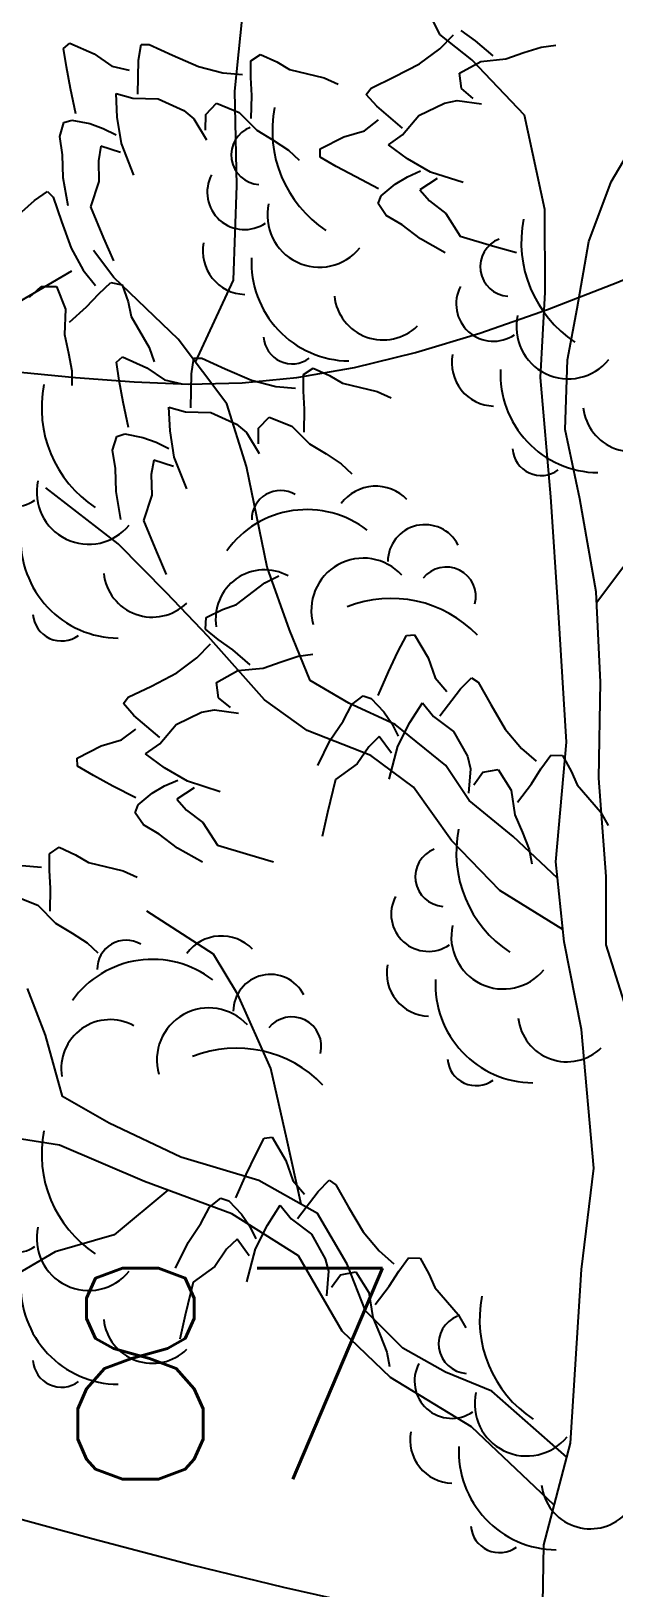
# Model space of a CAD drawing. Header units: millimetres. Extents: x 524954 to 526204, y 9523489 to 9524010.
# Drawn here: x 525508.67 to 525511.42, y 9523564.53 to 9523571.91 of the extents above; entities that cross this region are included whole.
import ezdxf
from ezdxf import colors
from ezdxf.entities.mleader import LeaderData, LeaderLine
from ezdxf.enums import TextEntityAlignment as Align
from ezdxf.math import Vec2, Vec3

# ---------------------------------------------------------------- set-up
doc = ezdxf.new("R2010")
doc.units = ezdxf.units.MM
doc.header["$PDMODE"] = 32
doc.header["$PDSIZE"] = 0.5
doc.linetypes.add('ACAD_ISO12W100', pattern=[21, 12, -3, 0, -3, 0, -3])
for name, color, linetype in [('Arbre', 34, 'ACAD_ISO12W100'), ('CN_01_00', 3, 'Continuous'), ('CN_10_00', 1, 'Continuous'), ('ETQ IMPAIR', 7, 'Continuous'), ('Route - Route de la corniche de Brazzaville - Textes - Tabulations', 1, 'Continuous'), ('TopoAlt', 3, 'Continuous'), ('TOPOJIS', 7, 'Continuous')]:
    doc.layers.add(name, color=color, linetype=linetype)
doc.styles.add('Affichages route', font='arial.ttf', dxfattribs={"height": 0.5})
doc.styles.add('Simplex 1.0', font='Simplex.shx', dxfattribs={"width": 0.99, "height": 1})
doc.styles.get("Standard").update_dxf_attribs({"font": 'arial.ttf'})

# ---------------------------------------------------------------- blocks, each defined once
blk = doc.blocks.new('TCPOINT M')
at = {"color": 0}
blk.add_point((0, 0), dxfattribs=at)
at = {"layer": 'TopoAlt', "style": 'Simplex 1.0', "width": 0.99}
blk.add_attdef('ALT', (0.15, 0.15), '', height=1, dxfattribs=at)
blk = doc.blocks.new('v088')
at = {"linetype": 'Continuous'}
for p, q in [((-1.8059, 9.9306), (-1.7492, 10.4915)), ((-0.8352, 10.1996), (-0.9911, 10.5198)), ((-0.6834, 10.0784), (-0.8352, 10.1996)), ((-0.4354, 9.8162), (-0.6834, 10.0784)), ((-1.7966, 9.483), (-1.8059, 9.9306)), ((-0.339, 9.3704), (-0.4354, 9.8162)), ((-0.0246, 9.5014), (0.1676, 9.8288)), ((-1.8121, 9.0349), (-1.7966, 9.483)), ((-0.1306, 9.2193), (-0.0246, 9.5014)), ((-0.337, 8.9787), (-0.339, 9.3704)), ((-0.1861, 8.901), (-0.1306, 9.2193)), ((-2.3783, 9.048), (-2.4742, 9.1766)), ((-2.0737, 8.7558), (-2.3783, 9.048)), ((-1.992, 8.6473), (-1.8121, 9.0349)), ((-0.3597, 8.574), (-0.337, 8.9787)), ((-0.2308, 8.6575), (-0.1861, 8.901)), ((-1.8434, 8.4497), (-2.0737, 8.7558)), ((-0.2426, 8.3277), (-0.2308, 8.6575)), ((-0.3105, 8.0091), (-0.3597, 8.574)), ((-1.7501, 8.1531), (-1.8434, 8.4497)), ((-0.1735, 7.9995), (-0.2426, 8.3277)), ((-1.6531, 7.6763), (-1.7501, 8.1531)), ((-2.3581, 7.786), (-2.6995, 8.0525)), ((-0.2742, 7.4626), (-0.3105, 8.0091)), ((-0.0959, 7.5596), (-0.1735, 7.9995)), ((-0.0934, 7.5087), (0.2621, 7.9837)), ((-2.1294, 7.5544), (-2.3581, 7.786)), ((-1.5474, 7.38), (-1.6531, 7.6763)), ((-1.9323, 7.3471), (-2.1294, 7.5544)), ((-0.0745, 7.1309), (-0.0959, 7.5596)), ((-0.2365, 6.8477), (-0.2742, 7.4626)), ((-1.4491, 7.1395), (-1.5474, 7.38)), ((-1.6648, 7.048), (-1.9323, 7.3471)), ((-1.2665, 7.0314), (-1.4491, 7.1395)), ((-0.0837, 6.6768), (-0.0745, 7.1309)), ((-1.4628, 6.9029), (-1.6648, 7.048)), ((-1.0467, 6.9303), (-1.2665, 7.0314)), ((-1.1618, 6.7848), (-1.4628, 6.9029)), ((-0.8063, 6.7363), (-1.0467, 6.9303)), ((-0.9597, 6.6336), (-1.1618, 6.7848)), ((-0.2869, 6.2807), (-0.2365, 6.8477)), ((-0.6972, 6.5707), (-0.8063, 6.7363)), ((-0.0491, 6.2111), (-0.0837, 6.6768)), ((-0.7803, 6.3824), (-0.9597, 6.6336)), ((-0.4884, 6.4009), (-0.6972, 6.5707)), ((-0.5514, 6.1446), (-0.7803, 6.3824)), ((-0.2789, 6.2036), (-0.4884, 6.4009)), ((-0.2479, 5.9022), (-0.2869, 6.2807)), ((-0.0486, 5.8877), (-0.0491, 6.2111)), ((-0.2539, 5.9607), (-0.5514, 6.1446)), ((-1.9071, 5.8427), (-2.2223, 6.0475)), ((-0.1646, 5.4873), (-0.2479, 5.9022)), ((-1.7911, 5.6523), (-1.9071, 5.8427)), ((0.0846, 5.4676), (-0.0486, 5.8877)), ((2.6462, 5.4963), (3.1193, 5.7735)), ((-2.7013, 5.4591), (-2.7868, 5.6812)), ((-1.6346, 5.3011), (-1.7911, 5.6523)), ((-2.6206, 5.1685), (-2.7013, 5.4591)), ((-0.1073, 4.8293), (-0.1646, 5.4873)), ((-1.5592, 4.9668), (-1.6346, 5.3011)), ((-2.4003, 5.0425), (-2.6206, 5.1685)), ((-2.0611, 4.8817), (-2.4003, 5.0425)), ((-2.6344, 4.9381), (-2.9464, 4.9876)), ((-1.4917, 4.6586), (-1.5592, 4.9668)), ((-2.2328, 4.7662), (-2.6344, 4.9381)), ((-1.6919, 4.7713), (-2.0611, 4.8817)), ((-0.1657, 4.3492), (-0.1073, 4.8293)), ((-2.1227, 4.7254), (-2.3768, 4.5144)), ((-1.8192, 4.6131), (-2.2328, 4.7662)), ((-1.415, 4.6154), (-1.6919, 4.7713)), ((-1.5041, 4.4145), (-1.8192, 4.6131)), ((-1.2732, 4.3758), (-1.415, 4.6154)), ((-2.3768, 4.5144), (-2.655, 4.434)), ((-2.655, 4.434), (-2.9315, 4.2727)), ((-1.2976, 4.0581), (-1.5041, 4.4145)), ((-1.1877, 4.1537), (-1.2732, 4.3758)), ((-0.2169, 3.5272), (-0.1657, 4.3492)), ((-1.0099, 3.9771), (-1.1877, 4.1537)), ((-1.0692, 3.839), (-1.2976, 4.0581)), ((-0.8085, 3.8631), (-1.0099, 3.9771)), ((-0.6849, 3.6045), (-1.0692, 3.839)), ((-0.589, 3.7744), (-0.8085, 3.8631)), ((-0.2343, 3.4611), (-0.589, 3.7744)), ((-0.2941, 3.234), (-0.6849, 3.6045)), ((-0.3436, 3.0457), (-0.2169, 3.5272)), ((-0.3518, 2.5418), (-0.3436, 3.0457))]:
    blk.add_line(p, q, dxfattribs=at)
at = {"color": 3, "linetype": 'Continuous'}
for p, q in [((-0.8359, 10.1311), (-0.7709, 10.1978)), ((-0.6662, 10.1688), (-0.7348, 10.218)), ((-2.6162, 10.1323), (-2.587, 10.1577)), ((-2.6028, 10.0456), (-2.6162, 10.1323)), ((-2.587, 10.1577), (-2.4712, 10.1066)), ((-2.4712, 10.1066), (-2.3879, 10.0492)), ((-2.2608, 10.0773), (-2.2494, 10.1511)), ((-2.2494, 10.1511), (-2.2113, 10.1522)), ((-2.2113, 10.1522), (-2.101, 10.101)), ((-2.101, 10.101), (-1.977, 10.0475)), ((-1.7301, 10.0737), (-1.6848, 10.1049)), ((-1.6848, 10.1049), (-1.6075, 10.069)), ((-0.9313, 10.0604), (-0.8359, 10.1311)), ((-0.5833, 10.0982), (-0.6662, 10.1688)), ((-0.5231, 10.0829), (-0.4378, 10.1134)), ((-0.4378, 10.1134), (-0.3559, 10.1397)), ((-0.3559, 10.1397), (-0.2873, 10.1487)), ((-2.5835, 9.9428), (-2.6028, 10.0456)), ((-2.3879, 10.0492), (-2.3057, 10.0298)), ((-2.2643, 9.9167), (-2.2608, 10.0773)), ((-1.977, 10.0475), (-1.8618, 10.0181)), ((-1.7305, 9.9947), (-1.7301, 10.0737)), ((-1.6075, 10.069), (-1.5466, 10.0327)), ((-1.5466, 10.0327), (-1.3822, 9.9939)), ((-1.0512, 9.9981), (-0.9313, 10.0604)), ((-0.7431, 10.0152), (-0.6418, 10.0712)), ((-0.6418, 10.0712), (-0.5231, 10.0829)), ((-1.8618, 10.0181), (-1.7691, 10.0099)), ((-1.7254, 9.9105), (-1.7305, 9.9947)), ((-1.3822, 9.9939), (-1.316, 9.9632)), ((-1.1606, 9.945), (-1.0512, 9.9981)), ((-0.7336, 9.9427), (-0.7431, 10.0152)), ((-2.5582, 9.8238), (-2.5835, 9.9428)), ((-2.3678, 9.9191), (-2.2883, 9.8969)), ((-2.3619, 9.8077), (-2.3678, 9.9191)), ((-2.2883, 9.8969), (-2.1685, 9.895)), ((-2.1685, 9.895), (-2.0471, 9.8386)), ((-1.7277, 9.8016), (-1.7254, 9.9105)), ((-1.1838, 9.9148), (-1.1606, 9.945)), ((-1.1339, 9.8592), (-1.1838, 9.9148)), ((-0.8138, 9.874), (-0.7533, 9.8858)), ((-0.7533, 9.8858), (-0.6387, 9.8698)), ((-0.677, 9.8958), (-0.7336, 9.9427)), ((-2.3419, 9.6831), (-2.3619, 9.8077)), ((-2.0471, 9.8386), (-1.9997, 9.7992)), ((-1.9438, 9.7464), (-1.9432, 9.8199)), ((-1.9432, 9.8199), (-1.893, 9.873)), ((-1.893, 9.873), (-1.7856, 9.8299)), ((-1.7856, 9.8299), (-1.7015, 9.7452)), ((-1.0116, 9.755), (-1.1339, 9.8592)), ((-1.0114, 9.724), (-0.9342, 9.8156)), ((-0.9342, 9.8156), (-0.8138, 9.874)), ((-2.634, 9.7155), (-2.6142, 9.7814)), ((-2.6142, 9.7814), (-2.5764, 9.7933)), ((-2.5764, 9.7933), (-2.4916, 9.7768)), ((-2.4916, 9.7768), (-2.4283, 9.7541)), ((-2.4283, 9.7541), (-2.3676, 9.7232)), ((-1.9997, 9.7992), (-1.9397, 9.7002)), ((-1.7015, 9.7452), (-1.624, 9.6985)), ((-1.2895, 9.7147), (-1.1923, 9.7429)), ((-1.1923, 9.7429), (-1.1254, 9.7944)), ((-2.6206, 9.6288), (-2.634, 9.7155)), ((-2.4395, 9.6694), (-2.4511, 9.6011)), ((-2.3461, 9.6395), (-2.4395, 9.6694)), ((-2.2831, 9.5325), (-2.3419, 9.6831)), ((-1.624, 9.6985), (-1.5519, 9.6516)), ((-1.4022, 9.6572), (-1.2895, 9.7147)), ((-1.0789, 9.6763), (-1.0114, 9.724)), ((-0.9888, 9.6106), (-1.0789, 9.6763)), ((-2.6175, 9.52), (-2.6206, 9.6288)), ((-2.4511, 9.6011), (-2.4483, 9.5032)), ((-1.5519, 9.6516), (-1.5015, 9.6041)), ((-1.401, 9.6186), (-1.4022, 9.6572)), ((-1.3254, 9.5742), (-1.401, 9.6186)), ((-0.8796, 9.5473), (-0.9888, 9.6106)), ((-2.5946, 9.3874), (-2.6175, 9.52)), ((-1.2335, 9.5242), (-1.3254, 9.5742)), ((-1.1253, 9.4685), (-1.2335, 9.5242)), ((-1.0467, 9.4905), (-0.9892, 9.5252)), ((-0.9892, 9.5252), (-0.9269, 9.5527)), ((-0.8484, 9.5165), (-0.9306, 9.463)), ((-0.7257, 9.4976), (-0.8796, 9.5473)), ((-2.4483, 9.5032), (-2.4883, 9.3823)), ((-1.1132, 9.4352), (-1.0467, 9.4905)), ((-0.9306, 9.463), (-0.885, 9.4108)), ((-2.4883, 9.3823), (-2.4269, 9.2344)), ((-1.1278, 9.3984), (-1.1132, 9.4352)), ((-1.0892, 9.3413), (-1.1278, 9.3984)), ((-0.885, 9.4108), (-0.8073, 9.3511)), ((-1.0136, 9.2969), (-1.0892, 9.3413)), ((-0.9273, 9.2307), (-1.0136, 9.2969)), ((-0.8073, 9.3511), (-0.7389, 9.2437)), ((-2.4269, 9.2344), (-2.3802, 9.1269)), ((-0.81, 9.1646), (-0.9273, 9.2307)), ((-0.7389, 9.2437), (-0.5855, 9.1979)), ((-0.5855, 9.1979), (-0.4727, 9.1661)), ((-2.3661, 8.6466), (-2.3369, 8.6719)), ((-2.3527, 8.5599), (-2.3661, 8.6466)), ((-2.3369, 8.6719), (-2.2212, 8.6209)), ((-2.0108, 8.5916), (-1.9993, 8.6654)), ((-1.9993, 8.6654), (-1.9613, 8.6665)), ((-1.9613, 8.6665), (-1.8509, 8.6153)), ((-2.3334, 8.4571), (-2.3527, 8.5599)), ((-2.2212, 8.6209), (-2.1379, 8.5634)), ((-2.1379, 8.5634), (-2.0557, 8.544)), ((-2.0143, 8.4309), (-2.0108, 8.5916)), ((-1.8509, 8.6153), (-1.7269, 8.5617)), ((-1.7269, 8.5617), (-1.6118, 8.5324)), ((-1.4805, 8.509), (-1.4801, 8.5879)), ((-1.4801, 8.5879), (-1.4347, 8.6192)), ((-1.4347, 8.6192), (-1.3575, 8.5833)), ((-1.3575, 8.5833), (-1.2966, 8.547)), ((-1.6118, 8.5324), (-1.519, 8.5242)), ((-1.4754, 8.4248), (-1.4805, 8.509)), ((-1.2966, 8.547), (-1.1322, 8.5082)), ((-1.1322, 8.5082), (-1.066, 8.4775)), ((-2.3082, 8.3381), (-2.3334, 8.4571)), ((-2.1178, 8.4334), (-2.0382, 8.4112)), ((-2.1118, 8.322), (-2.1178, 8.4334)), ((-2.0382, 8.4112), (-1.9184, 8.4092)), ((-1.9184, 8.4092), (-1.7971, 8.3529)), ((-1.4776, 8.3159), (-1.4754, 8.4248)), ((-1.7971, 8.3529), (-1.7497, 8.3134)), ((-1.6937, 8.2606), (-1.6931, 8.3341)), ((-1.6931, 8.3341), (-1.643, 8.3873)), ((-1.643, 8.3873), (-1.5356, 8.3441)), ((-1.5356, 8.3441), (-1.4515, 8.2595)), ((-2.384, 8.2298), (-2.3641, 8.2956)), ((-2.3641, 8.2956), (-2.3264, 8.3076)), ((-2.3264, 8.3076), (-2.2415, 8.291)), ((-2.2415, 8.291), (-2.1783, 8.2684)), ((-2.1783, 8.2684), (-2.1175, 8.2375)), ((-2.0919, 8.1974), (-2.1118, 8.322)), ((-1.7497, 8.3134), (-1.6897, 8.2145)), ((-1.4515, 8.2595), (-1.374, 8.2128)), ((-2.3706, 8.1431), (-2.384, 8.2298)), ((-2.0331, 8.0467), (-2.0919, 8.1974)), ((-1.374, 8.2128), (-1.3019, 8.1659)), ((-2.3674, 8.0343), (-2.3706, 8.1431)), ((-2.1895, 8.1837), (-2.2011, 8.1153)), ((-2.2011, 8.1153), (-2.1982, 8.0174)), ((-2.0961, 8.1537), (-2.1895, 8.1837)), ((-1.3019, 8.1659), (-1.2515, 8.1184)), ((-2.3445, 7.9016), (-2.3674, 8.0343)), ((-2.1982, 8.0174), (-2.2383, 7.8966)), ((-2.2383, 7.8966), (-2.1768, 7.7487)), ((-2.1768, 7.7487), (-2.1302, 7.6412)), ((-1.7972, 7.4997), (-1.6632, 7.6026)), ((-1.6632, 7.6026), (-1.5976, 7.6345)), ((-1.9404, 7.4382), (-1.8638, 7.4754)), ((-1.8638, 7.4754), (-1.7972, 7.4997)), ((-1.9448, 7.3833), (-1.9404, 7.4382)), ((-1.8839, 7.3331), (-1.9448, 7.3833)), ((-1.985, 7.2461), (-1.9201, 7.3129)), ((-1.8154, 7.2839), (-1.8839, 7.3331)), ((-1.0336, 7.2746), (-0.9936, 7.3527)), ((-0.9936, 7.3527), (-0.9551, 7.3561)), ((-0.9551, 7.3561), (-0.8913, 7.2468)), ((-2.0805, 7.1754), (-1.985, 7.2461)), ((-1.7325, 7.2133), (-1.8154, 7.2839)), ((-1.6722, 7.1979), (-1.587, 7.2285)), ((-1.587, 7.2285), (-1.5051, 7.2548)), ((-1.5051, 7.2548), (-1.4365, 7.2638)), ((-1.0783, 7.18), (-1.0336, 7.2746)), ((-0.8913, 7.2468), (-0.8575, 7.1514)), ((-2.2004, 7.1132), (-2.0805, 7.1754)), ((-1.8923, 7.1303), (-1.791, 7.1862)), ((-1.791, 7.1862), (-1.6722, 7.1979)), ((-1.1277, 7.0688), (-1.0783, 7.18)), ((-0.7381, 7.0997), (-0.6855, 7.1528)), ((-0.6855, 7.1528), (-0.654, 7.1313)), ((-2.3098, 7.06), (-2.2004, 7.1132)), ((-1.8828, 7.0578), (-1.8923, 7.1303)), ((-0.8575, 7.1514), (-0.8023, 7.0875)), ((-0.8351, 6.9716), (-0.7381, 7.0997)), ((-0.654, 7.1313), (-0.5947, 7.0251)), ((-2.333, 7.0298), (-2.3098, 7.06)), ((-2.283, 6.9743), (-2.333, 7.0298)), ((-1.8262, 7.0109), (-1.8828, 7.0578)), ((-1.2925, 6.9474), (-1.2526, 7.0255)), ((-1.2526, 7.0255), (-1.1978, 7.0672)), ((-1.1978, 7.0672), (-1.1602, 7.0548)), ((-1.1602, 7.0548), (-1.1012, 6.9916)), ((-0.978, 6.9406), (-0.9175, 7.0343)), ((-0.9175, 7.0343), (-0.8661, 6.9697)), ((-0.5947, 7.0251), (-0.5257, 6.909)), ((-2.1607, 6.8701), (-2.283, 6.9743)), ((-2.1606, 6.8391), (-2.0833, 6.9307)), ((-2.0833, 6.9307), (-1.963, 6.9891)), ((-1.963, 6.9891), (-1.9025, 7.0009)), ((-1.9025, 7.0009), (-1.7879, 6.9849)), ((-1.3538, 6.8575), (-1.2925, 6.9474)), ((-1.1012, 6.9916), (-1.0633, 6.9361)), ((-1.0633, 6.9361), (-1.0322, 6.8755)), ((-1.0349, 6.828), (-0.978, 6.9406)), ((-0.8661, 6.9697), (-0.7702, 6.8978)), ((-2.4387, 6.8298), (-2.3415, 6.858)), ((-2.3415, 6.858), (-2.2745, 6.9095)), ((-1.413, 6.7366), (-1.3538, 6.8575)), ((-1.122, 6.8741), (-1.1715, 6.8255)), ((-1.0639, 6.7951), (-1.122, 6.8741)), ((-0.7702, 6.8978), (-0.705, 6.781)), ((-0.5257, 6.909), (-0.4496, 6.8178)), ((-2.5514, 6.7723), (-2.4387, 6.8298)), ((-2.228, 6.7914), (-2.1606, 6.8391)), ((-2.1379, 6.7256), (-2.228, 6.7914)), ((-1.1715, 6.8255), (-1.2266, 6.7446)), ((-1.0757, 6.6715), (-1.0349, 6.828)), ((-0.4496, 6.8178), (-0.3793, 6.7567)), ((-0.357, 6.7218), (-0.3104, 6.7855)), ((-0.3104, 6.7855), (-0.2553, 6.7842)), ((-0.2553, 6.7842), (-0.2138, 6.7099)), ((-2.5502, 6.7337), (-2.5514, 6.7723)), ((-2.4746, 6.6893), (-2.5502, 6.7337)), ((-2.0288, 6.6624), (-2.1379, 6.7256)), ((-1.2266, 6.7446), (-1.3299, 6.6702)), ((-0.705, 6.781), (-0.6897, 6.7213)), ((-0.6897, 6.7213), (-0.6991, 6.6059)), ((-0.6318, 6.7049), (-0.56, 6.7185)), ((-0.56, 6.7185), (-0.4983, 6.6206)), ((-0.4022, 6.6506), (-0.357, 6.7218)), ((-0.2138, 6.7099), (-0.1857, 6.6447)), ((-2.3827, 6.6392), (-2.4746, 6.6893)), ((-2.2745, 6.5836), (-2.3827, 6.6392)), ((-2.1959, 6.6055), (-2.1384, 6.6402)), ((-2.1384, 6.6402), (-2.076, 6.6678)), ((-1.8748, 6.6127), (-2.0288, 6.6624)), ((-1.3299, 6.6702), (-1.3669, 6.5144)), ((-0.6753, 6.6457), (-0.6318, 6.7049)), ((-0.4679, 6.5637), (-0.4022, 6.6506)), ((-0.1857, 6.6447), (-0.0753, 6.5169)), ((-2.2624, 6.5503), (-2.1959, 6.6055)), ((-1.9976, 6.6315), (-2.0798, 6.5781)), ((-2.0798, 6.5781), (-2.0342, 6.5259)), ((-0.4983, 6.6206), (-0.4798, 6.5027)), ((-2.2769, 6.5134), (-2.2624, 6.5503)), ((-2.2384, 6.4564), (-2.2769, 6.5134)), ((-2.0342, 6.5259), (-1.9565, 6.4662)), ((-1.3669, 6.5144), (-1.3922, 6.3999)), ((-0.4798, 6.5027), (-0.4444, 6.4194)), ((-0.0753, 6.5169), (-0.0397, 6.4532)), ((-2.1628, 6.412), (-2.2384, 6.4564)), ((-1.9565, 6.4662), (-1.8881, 6.3588)), ((-0.4444, 6.4194), (-0.4135, 6.3391)), ((-2.6821, 6.3185), (-2.6368, 6.3497)), ((-2.6368, 6.3497), (-2.5596, 6.3138)), ((-2.0765, 6.3457), (-2.1628, 6.412)), ((-1.9592, 6.2797), (-2.0765, 6.3457)), ((-1.8881, 6.3588), (-1.7347, 6.313)), ((-2.6826, 6.2395), (-2.6821, 6.3185)), ((-2.5596, 6.3138), (-2.4986, 6.2775)), ((-2.4986, 6.2775), (-2.3343, 6.2387)), ((-1.7347, 6.313), (-1.6219, 6.2812)), ((-0.4135, 6.3391), (-0.4006, 6.2711)), ((-2.8139, 6.2629), (-2.7211, 6.2547)), ((-2.6774, 6.1553), (-2.6826, 6.2395)), ((-2.3343, 6.2387), (-2.2681, 6.208)), ((-2.6797, 6.0464), (-2.6774, 6.1553)), ((2.9427, 6.1074), (3.0042, 6.1497)), ((3.0042, 6.1497), (3.0311, 6.1228)), ((3.0311, 6.1228), (3.0696, 6.0074)), ((-2.845, 6.1178), (-2.7377, 6.0747)), ((-2.7377, 6.0747), (-2.6536, 5.99)), ((2.8234, 5.9997), (2.9427, 6.1074)), ((-2.6536, 5.99), (-2.576, 5.9433)), ((3.0696, 6.0074), (3.1158, 5.8804)), ((-2.576, 5.9433), (-2.5039, 5.8964)), ((-2.5039, 5.8964), (-2.4536, 5.8489)), ((3.1158, 5.8804), (3.1734, 5.7766)), ((3.1734, 5.7766), (3.2311, 5.7035)), ((2.9196, 5.6496), (2.9734, 5.6996)), ((2.9734, 5.6996), (3.0465, 5.6996)), ((3.0465, 5.6996), (3.0888, 5.5919)), ((3.2465, 5.665), (3.3042, 5.7189)), ((3.3042, 5.7189), (3.3581, 5.7073)), ((3.3581, 5.7073), (3.385, 5.6266)), ((3.1081, 5.5304), (3.1888, 5.6035)), ((3.1888, 5.6035), (3.2465, 5.665)), ((3.385, 5.6266), (3.4004, 5.5573)), ((3.0888, 5.5919), (3.085, 5.4727)), ((3.4004, 5.5573), (3.485, 5.4112)), ((3.085, 5.4727), (3.1042, 5.3842)), ((3.1042, 5.3842), (3.1196, 5.2996)), ((3.485, 5.4112), (3.5081, 5.3419)), ((3.1196, 5.2996), (3.1196, 5.2304)), ((-1.7068, 4.8945), (-1.6668, 4.9726)), ((-1.6668, 4.9726), (-1.6283, 4.976)), ((-1.6283, 4.976), (-1.5645, 4.8667)), ((-1.7514, 4.7999), (-1.7068, 4.8945)), ((-1.5645, 4.8667), (-1.5307, 4.7714)), ((-1.8008, 4.6887), (-1.7514, 4.7999)), ((-1.5307, 4.7714), (-1.4755, 4.7074)), ((-1.5083, 4.5916), (-1.4112, 4.7196)), ((-1.4112, 4.7196), (-1.3587, 4.7727)), ((-1.3587, 4.7727), (-1.3272, 4.7513)), ((-1.3272, 4.7513), (-1.2679, 4.6451)), ((-1.9657, 4.5674), (-1.9257, 4.6454)), ((-1.9257, 4.6454), (-1.871, 4.6871)), ((-1.871, 4.6871), (-1.8334, 4.6747)), ((-1.8334, 4.6747), (-1.7744, 4.6115)), ((-1.6512, 4.5605), (-1.5907, 4.6542)), ((-1.5907, 4.6542), (-1.5392, 4.5896)), ((-1.2679, 4.6451), (-1.1988, 4.529)), ((-1.7744, 4.6115), (-1.7365, 4.5561)), ((-1.5392, 4.5896), (-1.4434, 4.5178)), ((-2.0269, 4.4774), (-1.9657, 4.5674)), ((-1.7365, 4.5561), (-1.7054, 4.4954)), ((-1.7081, 4.4479), (-1.6512, 4.5605)), ((-1.4434, 4.5178), (-1.3781, 4.401)), ((-1.1988, 4.529), (-1.1228, 4.4377)), ((-2.0862, 4.3565), (-2.0269, 4.4774)), ((-1.8447, 4.4455), (-1.8998, 4.3645)), ((-1.7952, 4.494), (-1.8447, 4.4455)), ((-1.7371, 4.415), (-1.7952, 4.494)), ((-1.7488, 4.2914), (-1.7081, 4.4479)), ((-1.1228, 4.4377), (-1.0524, 4.3767)), ((-1.8998, 4.3645), (-2.0031, 4.2901)), ((-1.3781, 4.401), (-1.3629, 4.3412)), ((-1.0302, 4.3418), (-0.9835, 4.4054)), ((-0.9835, 4.4054), (-0.9285, 4.4041)), ((-0.9285, 4.4041), (-0.8869, 4.3298)), ((-2.0031, 4.2901), (-2.0401, 4.1343)), ((-1.3629, 4.3412), (-1.3723, 4.2259)), ((-1.3485, 4.2656), (-1.3049, 4.3248)), ((-1.3049, 4.3248), (-1.2331, 4.3384)), ((-1.2331, 4.3384), (-1.1715, 4.2405)), ((-1.0754, 4.2705), (-1.0302, 4.3418)), ((-0.8869, 4.3298), (-0.8589, 4.2646)), ((-1.1715, 4.2405), (-1.153, 4.1227)), ((-1.1411, 4.1837), (-1.0754, 4.2705)), ((-0.8589, 4.2646), (-0.7485, 4.1368)), ((-2.0401, 4.1343), (-2.0653, 4.0199)), ((-0.7485, 4.1368), (-0.7129, 4.0731)), ((-1.153, 4.1227), (-1.1176, 4.0393)), ((-1.1176, 4.0393), (-1.0867, 3.9591)), ((-1.0867, 3.9591), (-1.0738, 3.891))]:
    blk.add_line(p, q, dxfattribs=at)
for centre, major_axis, start_param, end_param in [((-1.0632, 9.7428), (0.3995, 0.3995), 2.158504, 3.344219), ((-1.6825, 9.6282), (-0.099, 0.099), -0.421529, 2.292047), ((-1.7599, 9.4514), (-0.1246, 0.1246), 0.293965, 2.957824), ((-1.4053, 9.3432), (0.1741, 0.1741), 2.133893, 4.816631), ((0.1148, 9.2139), (-0.3995, 0.3995), 0.587708, 1.773422), ((-0.5045, 9.0993), (0.099, 0.099), 1.149268, 3.862844), ((-1.7527, 9.1724), (-0.1445, 0.1445), 0.590553, 2.325666), ((-1.2605, 9.1191), (0.3298, 0.3298), 2.307735, 3.914618), ((-0.5819, 8.9225), (0.1246, 0.1246), 1.864761, 4.52862), ((-1.1039, 8.9843), (0.1641, 0.1641), 2.463212, 4.701636), ((-0.2273, 8.8143), (0.1741, 0.1741), 2.133893, 4.816631), ((-1.5338, 8.7756), (0.0964, 0.0964), 2.435534, 4.557933), ((-0.5746, 8.6435), (0.1445, 0.1445), 2.161349, 3.896462), ((-0.0825, 8.5902), (0.3298, 0.3298), 2.307735, 3.914618), ((-2.1547, 8.4302), (0.3995, 0.3995), 2.158504, 3.344219), ((0.0741, 8.4554), (0.1641, 0.1641), 2.463212, 4.701636), ((-2.8514, 8.1388), (-0.1246, 0.1246), 0.293965, 2.957824), ((-0.3558, 8.2467), (0.0964, 0.0964), 2.435534, 4.557933), ((-2.4968, 8.0306), (0.1741, 0.1741), 2.133893, 4.816631), ((-1.5891, 7.9031), (0.0964, 0.0964), 0.254619, 2.377018), ((-1.1385, 7.8551), (-0.1445, 0.1445), 4.692823, 6.427936), ((-1.4642, 7.4823), (0.3298, 0.3298), 0.12682, 1.733702), ((-0.9057, 7.7012), (0.1246, 0.1246), 5.967031, 8.63089), ((-2.352, 7.8064), (0.3298, 0.3298), 2.307735, 3.914618), ((-1.1975, 7.4726), (-0.1741, 0.1741), 4.665366, 7.348105), ((-1.6643, 7.4312), (-0.1641, 0.1641), -1.288499, 0.949924), ((-0.8052, 7.5365), (-0.099, 0.099), 3.680741, 6.394318), ((-2.1954, 7.6717), (0.1641, 0.1641), 2.463212, 4.701636), ((-1.0661, 6.9632), (-0.3995, 0.3995), 4.689978, 5.875693), ((-2.6253, 7.463), (0.0964, 0.0964), 2.435534, 4.557933), ((-0.1929, 6.3242), (-0.3995, 0.3995), 0.587708, 1.773422), ((-0.8122, 6.2095), (-0.099, 0.099), -0.421529, 2.292047), ((-0.8896, 6.0328), (0.1246, 0.1246), 1.864761, 4.52862), ((-0.535, 5.9246), (0.1741, 0.1741), 2.133893, 4.816631), ((-2.32, 5.773), (0.0964, 0.0964), 0.254619, 2.377018), ((-1.8693, 5.7251), (0.1445, 0.1445), 6.263619, 7.998733), ((-2.1951, 5.3523), (0.3298, 0.3298), 0.12682, 1.733702), ((-1.6366, 5.5711), (-0.1246, 0.1246), 4.396235, 7.060094), ((-0.8824, 5.7538), (-0.1445, 0.1445), 0.590553, 2.325666), ((-0.3902, 5.7004), (0.3298, 0.3298), 2.307735, 3.914618), ((-1.9284, 5.3425), (0.1741, 0.1741), 6.236163, 8.918901), ((-2.3952, 5.3012), (-0.1641, 0.1641), -1.288499, 0.949924), ((-1.536, 5.4064), (0.099, 0.099), 5.251538, 7.965114), ((-0.2336, 5.5657), (-0.1641, 0.1641), 0.892416, 3.130839), ((-1.7969, 4.8332), (0.3995, 0.3995), 6.260774, 7.446489), ((-0.6635, 5.357), (0.0964, 0.0964), 2.435534, 4.557933), ((-2.1547, 4.8961), (-0.3995, 0.3995), 0.587708, 1.773422), ((-2.8514, 4.6047), (-0.1246, 0.1246), 0.293965, 2.957824), ((-2.4968, 4.4965), (0.1741, 0.1741), 2.133893, 4.816631), ((-2.352, 4.2724), (0.3298, 0.3298), 2.307735, 3.914618), ((-0.0823, 4.1124), (0.3995, 0.3995), 2.158504, 3.344219), ((-2.1954, 4.1377), (0.1641, 0.1641), 2.463212, 4.701636), ((-0.7016, 3.9977), (0.099, 0.099), 1.149268, 3.862844), ((-2.6253, 3.929), (0.0964, 0.0964), 2.435534, 4.557933), ((-0.779, 3.821), (0.1246, 0.1246), 1.864761, 4.52862), ((-0.4244, 3.7128), (0.1741, 0.1741), 2.133893, 4.816631), ((-0.7718, 3.542), (-0.1445, 0.1445), 0.590553, 2.325666), ((-0.2796, 3.4886), (0.3298, 0.3298), 2.307735, 3.914618), ((-0.1231, 3.3539), (0.1641, 0.1641), 2.463212, 4.701636), ((-0.5529, 3.1452), (0.0964, 0.0964), 2.435534, 4.557933)]:
    blk.add_ellipse(centre, major_axis=major_axis, ratio=1, start_param=start_param, end_param=end_param, dxfattribs=at)

msp = doc.modelspace()

# ---------------------------------------------------------------- linework, layer by layer
at = {"layer": 'CN_01_00', "elevation": 271, "flags": 128}
msp.add_lwpolyline([(525508.5671, 9523570.2953), (525508.8749, 9523570.266), (525509.1525, 9523570.2442), (525509.4118, 9523570.2341), (525509.6646, 9523570.2396), (525509.9226, 9523570.265), (525510.1955, 9523570.3133), (525510.4846, 9523570.3842), (525510.7893, 9523570.4761), (525511.1088, 9523570.5877), (525511.4424, 9523570.7174), (525511.7892, 9523570.864), (525512.1487, 9523571.026), (525512.5199, 9523571.2019), (525512.9014, 9523571.3902), (525513.2883, 9523571.5885), (525513.6749, 9523571.7943), (525514.0557, 9523572.0051)], dxfattribs=at)
at = {"layer": 'CN_10_00', "elevation": 270, "flags": 128}
msp.add_lwpolyline([(525508.4768, 9523564.8964), (525508.959, 9523564.7653), (525509.4254, 9523564.6429), (525509.8597, 9523564.5357), (525510.2456, 9523564.45)], dxfattribs=at)

# ---------------------------------------------------------------- block references
at = {"layer": 'Arbre'}
for p in [(525505.739, 9523564.997), (525511.435, 9523561.691)]:
    msp.add_blockref('v088', p, dxfattribs=at)
at = {"layer": 'TOPOJIS'}
ref = msp.add_blockref('TCPOINT M', (525505.7386, 9523564.9975, 269.87), dxfattribs=at)
ref.add_attrib('ALT', '269.87', (525505.7886, 9523565.0475, 269.87), dxfattribs={"layer": 'TopoAlt', "height": 1, "style": 'Simplex 1.0', "width": 0.99})

# ---------------------------------------------------------------- texts
at = {"layer": 'Route - Route de la corniche de Brazzaville - Textes - Tabulations', "style": 'Affichages route'}
msp.add_text('350.0', height=3, rotation=259.49755, dxfattribs=at).set_placement((525514.4668, 9523582.034), align=Align.MIDDLE_LEFT)

# ---------------------------------------------------------------- next in the draw order: leaders
at = {"layer": 'ETQ IMPAIR'}
ml = msp.add_multileader_mtext('Standard', dxfattribs=at)
ml.set_content('Bretelle de sortie', color=256)
ml.set_leader_properties()
ml.build(insert=Vec2(0, 0))
ml.multileader.update_dxf_attribs({"has_text_frame": 1, "dogleg_length": 2.5, "arrow_head_size": 3.5})
ctx = ml.context
ctx.base_point, ctx.char_height, ctx.arrow_head_size, ctx.landing_gap_size, ctx.plane_origin, ctx.plane_x_axis, ctx.plane_y_axis = Vec3(525474.1516, 9523564.5654), 3.5, 3.5, 0.8, Vec3(525502.4293, 9523493.0548), Vec3(0.864942, -0.501872), Vec3(0.501872, 0.864942)
ctx.text_align_type = 1
notes = []
notes.append((ctx, [(1, (1, 1, 0), (525471.9893, 9523565.82), (0.864942, -0.501872), 2.5, [(0, [(525489.2386, 9523620.9475)], 0, [])])]))
ctx.mtext.insert, ctx.mtext.text_direction, ctx.mtext.rotation, ctx.mtext.alignment, ctx.mtext.flow_direction = Vec3(525491.3611, 9523556.6362), Vec3(0.864942, -0.501872), 5.757423, 2, 5
ctx.mtext.has_bg_fill, ctx.mtext.bg_color, ctx.mtext.bg_scale_factor, ctx.mtext.bg_transparency, ctx.mtext.use_window_bg_color = 1, -1027028792, 1.5, 0, 1
for ctx, leaders in notes:
    for number, flags, end, landing, length, lines in leaders:
        leader = LeaderData()
        leader.index, (leader.has_last_leader_line, leader.has_dogleg_vector, leader.attachment_direction) = number, flags
        leader.last_leader_point, leader.dogleg_vector, leader.dogleg_length = Vec3(end), Vec3(landing), length
        for number, points, colour, breaks in lines:
            line = LeaderLine()
            line.index, line.vertices, line.color, line.breaks = number, Vec3.list(points), colors.encode_raw_color(colour), breaks
            leader.lines.append(line)
        ctx.leaders.append(leader)

doc.saveas('drawing.dxf')
